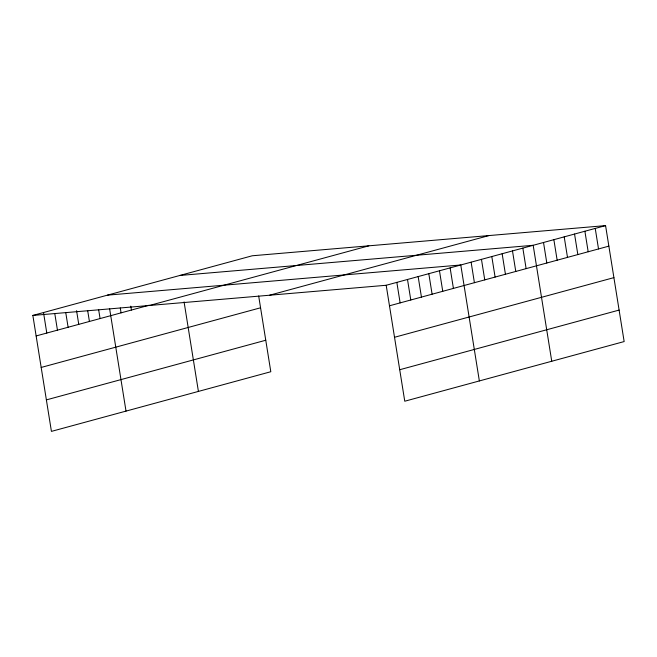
<?xml version="1.0" encoding="UTF-8"?>
<svg xmlns="http://www.w3.org/2000/svg" width="657" height="657" viewBox="0 0 657 657"><rect width="100%" height="100%" fill="white"/><g stroke="black" fill="none" stroke-linecap="round" stroke-linejoin="round"><path stroke-width="0.99" d="M258.677 295.978L270.807 371.731L51.427 431.386L32.85 315.434L252.239 255.778L605.573 225.614L624.15 341.566L404.761 401.222L386.193 285.269L605.573 225.614M36.135 335.949L149.279 305.185M149.451 305.48L368.84 245.825M269.584 295.223L488.972 235.567M41.177 367.444L260.566 307.788M389.478 305.792L608.867 246.137M46.376 399.891L265.765 340.236M394.52 337.279L613.909 277.632M399.719 369.727L619.108 310.079M179.837 275.464L533.18 245.299L551.749 361.251M107.444 295.149L460.779 264.985L479.355 380.937M32.85 315.434L386.193 285.269M595.234 228.431L598.519 248.946M584.894 231.239L588.179 251.762M574.547 234.048L577.84 254.571M564.207 236.865L567.492 257.388M553.867 239.674L557.152 260.197M543.52 242.49L546.805 263.005M522.841 248.116L526.126 268.631M512.493 250.925L515.778 271.448M502.153 253.733L505.438 274.256M491.806 256.55L495.099 277.073M481.466 259.359L484.751 279.882M471.126 262.176L474.411 282.691M450.127 267.884L453.412 288.407M439.467 270.783L442.752 291.306M428.816 273.682L432.101 294.196M418.156 276.572L421.441 297.095M407.504 279.471L410.789 299.994M396.844 282.37L400.129 302.893M184.075 301.892L198.414 391.416M130.784 306.137L131.416 310.047M120.288 307.969L121.069 312.855M109.637 308.831L126.013 411.101M98.665 309.776L100.069 318.563M87.693 310.712L89.418 321.462M76.573 310.679L78.758 324.361M65.757 312.601L68.106 327.26M54.786 313.545L57.446 330.159M43.51 312.535L46.795 333.058"/></g></svg>
